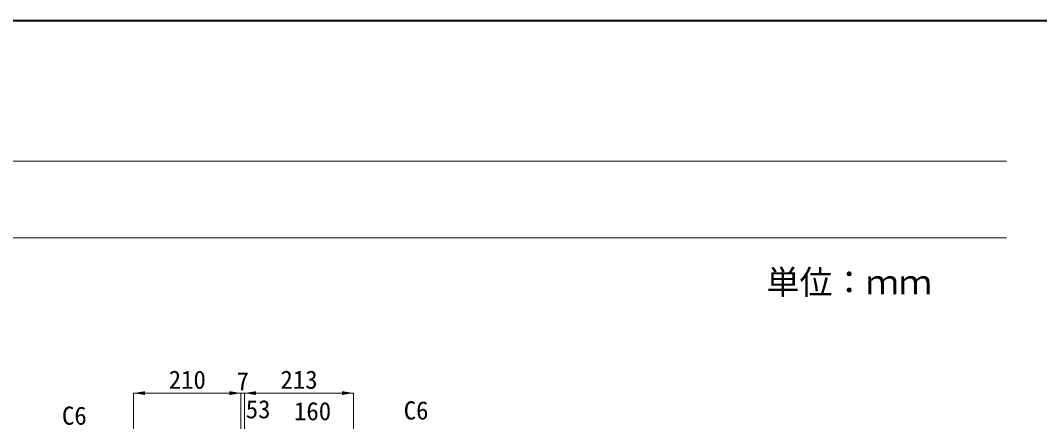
# Model space of a CAD drawing. Units: millimetres at full size; some dimension numbers follow another scale. Extents: x -3301 to 90699, y 107523 to 139162.
# Drawn here: x 6150 to 8143, y 118134 to 118919 of the extents above; entities that cross this region are included whole.
import ezdxf
from ezdxf.enums import TextEntityAlignment as Align

# ---------------------------------------------------------------- set-up
doc = ezdxf.new("R2010")
doc.units = ezdxf.units.MM
doc.header["$LTSCALE"] = 21
for name, color, linetype, lineweight in [('図枠', 7, 'Continuous', 5), ('寸法線', 7, 'Continuous', 9), ('引出線', 4, 'Continuous', 9)]:
    doc.layers.add(name, color=color, linetype=linetype, lineweight=lineweight)
doc.styles.add('ＭＳ ゴシック', font='')
doc.styles.get('ＭＳ ゴシック').set_extended_font_data('MS Gothic')

# ---------------------------------------------------------------- blocks, each defined once
blk = doc.blocks.new('filled_arrow')
at = {"color": 0, "linetype": 'Continuous', "lineweight": -2}
blk.add_solid([(7.5, 1.25), (0, 0), (7.5, -1.25)], dxfattribs=at)

msp = doc.modelspace()

# ---------------------------------------------------------------- linework, layer by layer
at = {"layer": '図枠', "lineweight": 40}
msp.add_line((-1296.45, 118918.62), (8453.55, 118918.62), dxfattribs=at)
at = {"layer": '図枠', "lineweight": 13}
for p, q in [((-921.45, 118643.62), (8078.55, 118643.62)), ((-921.45, 118493.62), (8078.55, 118493.62))]:
    msp.add_line(p, q, dxfattribs=at)
at = {"layer": '寸法線'}
for p, q in [((6371.21, 118190.1), (6581.21, 118190.1)), ((6371.21, 117998.89), (6371.21, 118190.1)), ((6536.21, 118190.1), (6633.23, 118190.1)), ((6581.21, 117998.89), (6581.21, 118190.1)), ((6581.21, 117998.89), (6581.21, 118190.1)), ((6588.23, 118058.89), (6588.23, 118190.1)), ((6588.23, 118190.1), (6801.21, 118190.1)), ((6588.23, 118058.89), (6588.23, 118190.1)), ((6801.21, 118060.89), (6801.21, 118190.1))]:
    msp.add_line(p, q, dxfattribs=at)

# ---------------------------------------------------------------- block references
at = {"layer": '寸法線', "xscale": 3, "yscale": 3}
for p in [(6371.21, 118190.1), (6588.23, 118190.1), (6588.23, 118190.1)]:
    msp.add_blockref('filled_arrow', p, dxfattribs=at)
at = {"layer": '寸法線', "xscale": 3, "yscale": 3, "rotation": 180}
for p in [(6581.21, 118190.1), (6581.21, 118190.1), (6801.21, 118190.1)]:
    msp.add_blockref('filled_arrow', p, dxfattribs=at)

# ---------------------------------------------------------------- texts
at = {"layer": '図枠', "style": 'ＭＳ ゴシック'}
msp.add_text('単位：ｍｍ', height=47.47, dxfattribs=at).set_placement((7770.71, 118406.96), align=Align.MIDDLE_CENTER)
at = {"layer": '寸法線', "style": 'ＭＳ ゴシック'}
for s, p in [('210', (6476.21, 118216.35)), ('213', (6694.72, 118216.35)), ('7', (6584.73, 118213.35)), ('53', (6614.72, 118158.59)), ('160', (6721.21, 118154.84))]:
    msp.add_text(s, height=35.6, dxfattribs=at).set_placement(p, align=Align.MIDDLE_CENTER)
at = {"layer": '引出線', "style": 'ＭＳ ゴシック'}
msp.add_text('C6', height=35.6, dxfattribs=at).set_placement((6899.45, 118174.08), align=Align.TOP_LEFT)
msp.add_text('C6', height=35.6, dxfattribs=at).set_placement((6279.51, 118163.85), align=Align.TOP_RIGHT)

doc.saveas('drawing.dxf')
